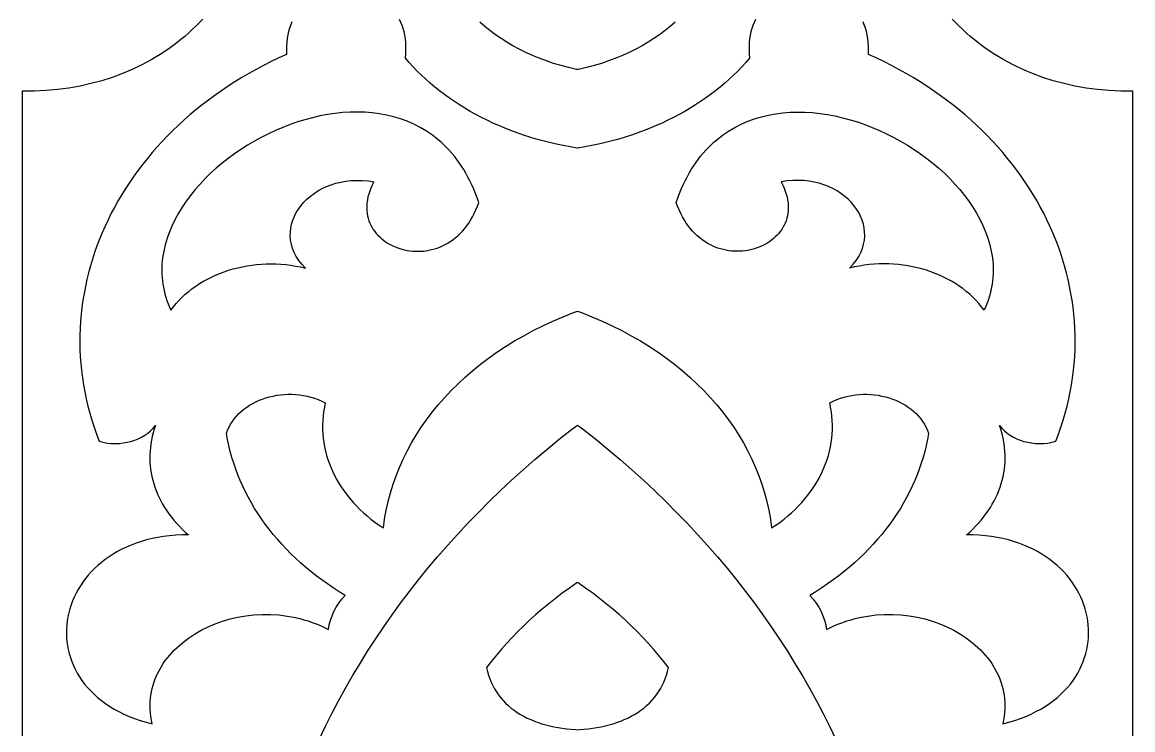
# Model space of a CAD drawing. Extents: x 196 to 288, y -250 to 355.
# Drawn here: x 197.5 to 280, y 35.7 to 88.2 of the extents above; entities that cross this region are included whole.
import ezdxf

# ---------------------------------------------------------------- set-up
doc = ezdxf.new("R2010")
doc.units = 0
doc.layers.add('LAYER_1', color=18, linetype='CONTINUOUS')

msp = doc.modelspace()

# ---------------------------------------------------------------- linework, layer by layer
at = {"layer": 'LAYER_1'}
for points in [[(210.929, 88.475), (210.679, 88.206), (210.422, 87.943), (210.156, 87.685), (209.883, 87.433), (209.602, 87.187), (209.314, 86.947), (209.019, 86.713), (208.717, 86.485), (208.407, 86.263), (207.769, 85.839), (207.104, 85.442), (206.415, 85.072), (205.702, 84.731), (204.966, 84.42), (204.209, 84.14), (203.433, 83.892), (202.637, 83.676), (201.824, 83.494), (200.994, 83.347), (200.149, 83.235), (199.29, 83.161), (198.856, 83.138), (198.418, 83.124), (197.978, 83.12), (197.534, 83.126), (197.533, 4.873)], [(217.553, 88.258), (217.458, 88.031), (217.375, 87.794), (217.303, 87.547), (217.244, 87.29), (217.197, 87.022), (217.164, 86.745), (217.145, 86.457), (217.139, 86.158), (217.149, 85.85), (216.572, 85.586), (216.005, 85.313), (215.447, 85.03), (214.9, 84.739), (214.362, 84.438), (213.835, 84.129), (213.317, 83.811), (212.81, 83.485), (212.313, 83.15), (211.826, 82.807), (211.35, 82.457), (210.884, 82.099), (210.429, 81.733), (209.985, 81.36), (209.551, 80.98), (209.128, 80.592), (208.716, 80.198), (208.315, 79.797), (207.926, 79.39), (207.547, 78.976), (207.18, 78.556), (206.824, 78.13), (206.48, 77.698), (206.147, 77.261), (205.825, 76.818), (205.516, 76.37), (205.218, 75.917), (204.932, 75.459), (204.658, 74.996), (204.396, 74.528), (204.146, 74.056), (203.908, 73.58), (203.683, 73.1), (203.47, 72.615), (203.269, 72.127), (203.081, 71.636), (202.905, 71.141), (202.743, 70.643), (202.593, 70.142), (202.456, 69.637), (202.331, 69.131), (202.22, 68.621), (202.122, 68.11), (202.038, 67.596), (201.966, 67.08), (201.908, 66.562), (201.863, 66.043), (201.832, 65.522), (201.814, 65), (201.811, 64.477), (201.821, 63.953), (201.844, 63.428), (201.882, 62.902), (201.934, 62.376), (202, 61.849), (202.08, 61.323), (202.175, 60.797), (202.283, 60.27), (202.407, 59.745), (202.545, 59.22), (202.697, 58.695), (202.864, 58.172), (203.046, 57.649), (203.243, 57.128), (203.542, 57.055), (203.843, 57.003), (204.144, 56.973), (204.445, 56.964), (204.743, 56.975), (205.037, 57.006), (205.325, 57.056), (205.606, 57.125), (205.879, 57.213), (206.142, 57.318), (206.393, 57.441), (206.631, 57.58), (206.855, 57.735), (207.062, 57.907), (207.252, 58.093), (207.423, 58.294), (207.331, 58.027), (207.251, 57.759), (207.182, 57.49), (207.124, 57.22), (207.078, 56.949), (207.043, 56.678), (207.019, 56.407), (207.006, 56.136), (207.004, 55.865), (207.013, 55.595), (207.033, 55.325), (207.064, 55.056), (207.105, 54.788), (207.158, 54.522), (207.221, 54.257), (207.294, 53.994), (207.378, 53.732), (207.473, 53.473), (207.578, 53.216), (207.694, 52.962), (207.82, 52.711), (207.956, 52.462), (208.103, 52.217), (208.26, 51.975), (208.426, 51.737), (208.603, 51.503), (208.79, 51.273), (208.987, 51.047), (209.194, 50.825), (209.411, 50.608), (209.638, 50.397), (209.874, 50.19), (209.394, 50.183), (208.926, 50.159), (208.47, 50.12), (208.026, 50.064), (207.595, 49.994), (207.176, 49.909), (206.769, 49.809), (206.375, 49.696), (205.994, 49.57), (205.625, 49.43), (205.269, 49.279), (204.926, 49.115), (204.596, 48.94), (204.28, 48.754), (203.976, 48.558), (203.686, 48.352), (203.409, 48.137), (203.146, 47.912), (202.896, 47.679), (202.66, 47.438), (202.438, 47.19), (202.229, 46.934), (202.034, 46.672), (201.854, 46.403), (201.687, 46.129), (201.535, 45.85), (201.397, 45.567), (201.274, 45.279), (201.165, 44.987), (201.07, 44.692), (200.991, 44.394), (200.926, 44.094), (200.875, 43.793), (200.84, 43.489), (200.82, 43.186), (200.815, 42.881), (200.825, 42.577), (200.851, 42.273), (200.891, 41.971), (200.948, 41.67), (201.02, 41.371), (201.107, 41.074), (201.211, 40.781), (201.33, 40.491), (201.465, 40.205), (201.617, 39.923), (201.784, 39.646), (201.968, 39.375), (202.168, 39.109), (202.384, 38.85), (202.617, 38.598), (202.866, 38.353), (203.132, 38.115), (203.415, 37.886), (203.715, 37.666), (204.032, 37.454), (204.366, 37.253), (204.716, 37.062), (205.085, 36.881), (205.47, 36.711), (205.873, 36.553), (206.293, 36.407), (206.731, 36.274), (207.187, 36.153), (207.127, 36.429), (207.081, 36.702), (207.049, 36.973), (207.029, 37.241), (207.023, 37.506), (207.03, 37.768), (207.049, 38.027), (207.08, 38.283), (207.123, 38.536), (207.178, 38.785), (207.244, 39.03), (207.321, 39.272), (207.41, 39.51), (207.509, 39.744), (207.618, 39.973), (207.737, 40.199), (207.867, 40.419), (208.006, 40.635), (208.154, 40.847), (208.311, 41.053), (208.478, 41.255), (208.652, 41.451), (208.835, 41.642), (209.026, 41.828), (209.225, 42.008), (209.432, 42.182), (209.866, 42.512), (210.327, 42.818), (210.813, 43.099), (211.322, 43.352), (211.851, 43.578), (212.399, 43.774), (212.963, 43.94), (213.542, 44.075), (214.133, 44.177), (214.734, 44.246), (215.344, 44.28), (215.959, 44.278), (216.578, 44.239), (216.889, 44.205), (217.199, 44.162), (217.51, 44.109), (217.82, 44.046), (218.13, 43.973), (218.439, 43.89), (218.747, 43.796), (219.053, 43.692), (219.358, 43.577), (219.66, 43.451), (219.961, 43.315), (220.259, 43.167), (220.32, 43.51), (220.409, 43.848), (220.526, 44.178), (220.67, 44.501), (220.841, 44.815), (221.037, 45.119), (221.258, 45.411), (221.504, 45.692), (221.055, 45.966), (220.615, 46.249), (220.185, 46.539), (219.766, 46.838), (219.356, 47.144), (218.958, 47.458), (218.569, 47.779), (218.191, 48.108), (217.824, 48.444), (217.468, 48.787), (217.124, 49.136), (216.79, 49.492), (216.468, 49.855), (216.157, 50.223), (215.858, 50.598), (215.571, 50.978), (215.295, 51.364), (215.032, 51.756), (214.781, 52.153), (214.542, 52.555), (214.316, 52.962), (214.103, 53.374), (213.902, 53.79), (213.714, 54.211), (213.54, 54.636), (213.378, 55.065), (213.23, 55.497), (213.096, 55.934), (212.975, 56.374), (212.868, 56.817), (212.774, 57.264), (212.695, 57.713), (212.78, 57.949), (212.881, 58.177), (212.997, 58.396), (213.129, 58.606), (213.275, 58.807), (213.435, 58.999), (213.607, 59.181), (213.792, 59.354), (213.988, 59.516), (214.195, 59.669), (214.412, 59.81), (214.639, 59.941), (214.874, 60.062), (215.117, 60.171), (215.367, 60.268), (215.623, 60.355), (215.886, 60.429), (216.153, 60.492), (216.425, 60.542), (216.7, 60.58), (216.978, 60.605), (217.258, 60.617), (217.54, 60.616), (217.823, 60.602), (218.105, 60.574), (218.387, 60.533), (218.668, 60.477), (218.946, 60.407), (219.221, 60.323), (219.493, 60.225), (219.761, 60.111), (220.024, 59.982), (219.955, 59.652), (219.901, 59.323), (219.861, 58.993), (219.836, 58.665), (219.824, 58.337), (219.827, 58.01), (219.843, 57.684), (219.873, 57.36), (219.916, 57.037), (219.973, 56.717), (220.043, 56.399), (220.127, 56.084), (220.223, 55.771), (220.332, 55.461), (220.454, 55.155), (220.588, 54.852), (220.735, 54.553), (220.894, 54.258), (221.065, 53.968), (221.248, 53.682), (221.443, 53.401), (221.65, 53.125), (221.869, 52.854), (222.099, 52.588), (222.34, 52.329), (222.592, 52.076), (222.856, 51.829), (223.13, 51.588), (223.416, 51.355), (223.712, 51.128), (224.018, 50.909), (224.335, 50.697), (224.425, 51.358), (224.543, 52.013), (224.687, 52.662), (224.858, 53.305), (225.056, 53.941), (225.279, 54.57), (225.528, 55.191), (225.802, 55.804), (226.101, 56.409), (226.425, 57.005), (226.774, 57.591), (227.146, 58.168), (227.543, 58.734), (227.963, 59.29), (228.407, 59.835), (228.874, 60.368), (229.364, 60.889), (229.876, 61.398), (230.41, 61.894), (230.966, 62.377), (231.544, 62.846), (232.143, 63.301), (232.764, 63.741), (233.405, 64.166), (234.066, 64.576), (234.748, 64.97), (235.45, 65.348), (236.171, 65.709), (236.912, 66.053), (237.672, 66.379), (238.45, 66.688), (238.742, 66.788), (239.034, 66.688), (239.813, 66.379), (240.573, 66.053), (241.313, 65.709), (242.035, 65.348), (242.736, 64.97), (243.418, 64.576), (244.08, 64.166), (244.721, 63.741), (245.341, 63.301), (245.941, 62.846), (246.518, 62.377), (247.075, 61.894), (247.609, 61.398), (248.121, 60.889), (248.611, 60.368), (249.078, 59.835), (249.521, 59.29), (249.942, 58.734), (250.338, 58.168), (250.711, 57.591), (251.06, 57.005), (251.384, 56.409), (251.683, 55.804), (251.957, 55.191), (252.206, 54.57), (252.429, 53.941), (252.626, 53.305), (252.797, 52.662), (252.942, 52.013), (253.059, 51.358), (253.15, 50.697), (253.467, 50.909), (253.773, 51.128), (254.069, 51.355), (254.354, 51.588), (254.629, 51.829), (254.892, 52.076), (255.145, 52.329), (255.386, 52.588), (255.616, 52.854), (255.835, 53.125), (256.041, 53.401), (256.237, 53.682), (256.42, 53.968), (256.591, 54.258), (256.75, 54.553), (256.897, 54.852), (257.031, 55.155), (257.153, 55.461), (257.262, 55.771), (257.358, 56.084), (257.441, 56.399), (257.512, 56.717), (257.568, 57.037), (257.612, 57.36), (257.642, 57.684), (257.658, 58.01), (257.661, 58.337), (257.649, 58.665), (257.624, 58.993), (257.584, 59.323), (257.53, 59.652), (257.461, 59.982), (257.724, 60.111), (257.992, 60.225), (258.263, 60.323), (258.539, 60.407), (258.817, 60.477), (259.098, 60.533), (259.379, 60.574), (259.662, 60.602), (259.945, 60.616), (260.226, 60.617), (260.507, 60.605), (260.785, 60.58), (261.06, 60.542), (261.332, 60.492), (261.599, 60.429), (261.861, 60.355), (262.118, 60.268), (262.368, 60.171), (262.611, 60.062), (262.846, 59.941), (263.072, 59.81), (263.29, 59.669), (263.497, 59.516), (263.693, 59.354), (263.878, 59.181), (264.05, 58.999), (264.21, 58.807), (264.356, 58.606), (264.488, 58.396), (264.604, 58.177), (264.705, 57.949), (264.789, 57.713), (264.71, 57.264), (264.617, 56.817), (264.51, 56.374), (264.389, 55.934), (264.255, 55.497), (264.107, 55.065), (263.945, 54.636), (263.77, 54.211), (263.583, 53.79), (263.382, 53.374), (263.169, 52.962), (262.942, 52.555), (262.704, 52.153), (262.453, 51.756), (262.19, 51.364), (261.914, 50.978), (261.627, 50.598), (261.328, 50.223), (261.017, 49.855), (260.695, 49.492), (260.361, 49.136), (260.016, 48.787), (259.66, 48.444), (259.293, 48.108), (258.916, 47.779), (258.527, 47.458), (258.128, 47.144), (257.719, 46.838), (257.299, 46.539), (256.87, 46.249), (256.43, 45.966), (255.981, 45.692), (256.226, 45.411), (256.448, 45.119), (256.644, 44.815), (256.815, 44.501), (256.959, 44.178), (257.075, 43.848), (257.165, 43.51), (257.225, 43.167), (257.524, 43.315), (257.824, 43.451), (258.127, 43.577), (258.432, 43.692), (258.738, 43.796), (259.046, 43.89), (259.355, 43.973), (259.664, 44.046), (259.975, 44.109), (260.285, 44.162), (260.596, 44.205), (260.906, 44.239), (261.526, 44.278), (262.141, 44.28), (262.75, 44.246), (263.352, 44.177), (263.943, 44.075), (264.521, 43.94), (265.086, 43.774), (265.634, 43.578), (266.163, 43.352), (266.672, 43.099), (267.158, 42.818), (267.619, 42.512), (268.053, 42.182), (268.259, 42.008), (268.458, 41.828), (268.649, 41.642), (268.832, 41.451), (269.007, 41.255), (269.173, 41.053), (269.331, 40.847), (269.479, 40.635), (269.618, 40.419), (269.747, 40.199), (269.867, 39.973), (269.976, 39.744), (270.075, 39.51), (270.163, 39.272), (270.241, 39.03), (270.307, 38.785), (270.362, 38.536), (270.405, 38.283), (270.436, 38.027), (270.455, 37.768), (270.462, 37.506), (270.455, 37.241), (270.436, 36.973), (270.403, 36.702), (270.357, 36.429), (270.298, 36.153), (270.753, 36.274), (271.191, 36.407), (271.612, 36.553), (272.015, 36.711), (272.4, 36.881), (272.768, 37.062), (273.119, 37.253), (273.453, 37.454), (273.77, 37.666), (274.069, 37.886), (274.352, 38.115), (274.619, 38.353), (274.868, 38.598), (275.101, 38.85), (275.317, 39.109), (275.517, 39.375), (275.701, 39.646), (275.868, 39.923), (276.019, 40.205), (276.155, 40.491), (276.274, 40.781), (276.377, 41.074), (276.465, 41.371), (276.537, 41.67), (276.593, 41.971), (276.634, 42.273), (276.66, 42.577), (276.67, 42.881), (276.665, 43.186), (276.645, 43.489), (276.609, 43.793), (276.559, 44.094), (276.494, 44.394), (276.414, 44.692), (276.32, 44.987), (276.211, 45.279), (276.087, 45.567), (275.949, 45.85), (275.797, 46.129), (275.631, 46.403), (275.45, 46.672), (275.256, 46.934), (275.047, 47.19), (274.825, 47.438), (274.589, 47.679), (274.339, 47.912), (274.076, 48.137), (273.799, 48.352), (273.509, 48.558), (273.205, 48.754), (272.888, 48.94), (272.558, 49.115), (272.216, 49.279), (271.86, 49.43), (271.491, 49.57), (271.11, 49.696), (270.716, 49.809), (270.309, 49.909), (269.89, 49.994), (269.459, 50.064), (269.015, 50.12), (268.559, 50.159), (268.091, 50.183), (267.611, 50.19), (267.847, 50.397), (268.074, 50.608), (268.29, 50.825), (268.497, 51.047), (268.694, 51.273), (268.881, 51.503), (269.058, 51.737), (269.225, 51.975), (269.382, 52.217), (269.528, 52.462), (269.665, 52.711), (269.791, 52.962), (269.906, 53.216), (270.012, 53.473), (270.106, 53.732), (270.19, 53.994), (270.264, 54.257), (270.327, 54.522), (270.379, 54.788), (270.421, 55.056), (270.452, 55.325), (270.472, 55.595), (270.481, 55.865), (270.479, 56.136), (270.466, 56.407), (270.442, 56.678), (270.407, 56.949), (270.36, 57.22), (270.303, 57.49), (270.234, 57.759), (270.154, 58.027), (270.062, 58.294), (270.233, 58.093), (270.423, 57.907), (270.63, 57.735), (270.854, 57.58), (271.092, 57.441), (271.343, 57.318), (271.606, 57.213), (271.878, 57.125), (272.16, 57.056), (272.448, 57.006), (272.742, 56.975), (273.04, 56.964), (273.34, 56.973), (273.642, 57.003), (273.943, 57.055), (274.242, 57.128), (274.439, 57.649), (274.62, 58.172), (274.788, 58.695), (274.94, 59.22), (275.078, 59.745), (275.201, 60.27), (275.31, 60.797), (275.405, 61.323), (275.485, 61.849), (275.551, 62.376), (275.603, 62.902), (275.64, 63.428), (275.664, 63.953), (275.674, 64.477), (275.67, 65), (275.653, 65.522), (275.622, 66.043), (275.577, 66.562), (275.519, 67.08), (275.447, 67.596), (275.362, 68.11), (275.264, 68.621), (275.153, 69.131), (275.029, 69.637), (274.892, 70.142), (274.742, 70.643), (274.579, 71.141), (274.404, 71.636), (274.216, 72.127), (274.015, 72.615), (273.802, 73.1), (273.577, 73.58), (273.339, 74.056), (273.089, 74.528), (272.827, 74.996), (272.553, 75.459), (272.267, 75.917), (271.969, 76.37), (271.659, 76.818), (271.338, 77.261), (271.005, 77.698), (270.661, 78.13), (270.305, 78.556), (269.938, 78.976), (269.559, 79.39), (269.169, 79.797), (268.768, 80.198), (268.357, 80.592), (267.934, 80.98), (267.5, 81.36), (267.056, 81.733), (266.601, 82.099), (266.135, 82.457), (265.659, 82.807), (265.172, 83.15), (264.675, 83.485), (264.168, 83.811), (263.65, 84.129), (263.123, 84.438), (262.585, 84.739), (262.037, 85.03), (261.48, 85.313), (260.913, 85.586), (260.336, 85.85), (260.345, 86.158), (260.34, 86.457), (260.321, 86.745), (260.287, 87.022), (260.241, 87.29), (260.182, 87.547), (260.11, 87.794), (260.027, 88.031), (259.932, 88.258)], [(251.944, 88.43), (251.843, 88.217), (251.753, 87.995), (251.674, 87.763), (251.608, 87.521), (251.554, 87.271), (251.513, 87.011), (251.485, 86.742), (251.471, 86.463), (251.472, 86.175), (251.488, 85.878), (251.519, 85.572), (251.233, 85.244), (250.938, 84.923), (250.634, 84.608), (250.32, 84.301), (249.997, 84), (249.666, 83.706), (249.325, 83.419), (248.976, 83.139), (248.618, 82.867), (248.251, 82.602), (247.876, 82.344), (247.493, 82.094), (247.102, 81.851), (246.702, 81.616), (246.294, 81.389), (245.879, 81.17), (245.455, 80.959), (245.024, 80.755), (244.585, 80.56), (244.139, 80.373), (243.685, 80.195), (243.224, 80.025), (242.756, 79.863), (242.281, 79.71), (241.799, 79.565), (241.31, 79.43), (240.814, 79.303), (240.312, 79.185), (239.803, 79.076), (239.287, 78.977), (238.765, 78.886), (238.742, 78.885), (238.719, 78.886), (238.198, 78.977), (237.682, 79.076), (237.173, 79.185), (236.671, 79.303), (236.175, 79.43), (235.686, 79.565), (235.204, 79.71), (234.729, 79.863), (234.26, 80.025), (233.799, 80.195), (233.346, 80.373), (232.9, 80.56), (232.461, 80.755), (232.03, 80.959), (231.606, 81.17), (231.191, 81.389), (230.783, 81.616), (230.383, 81.851), (229.992, 82.094), (229.608, 82.344), (229.233, 82.602), (228.867, 82.867), (228.509, 83.139), (228.16, 83.419), (227.819, 83.706), (227.487, 84), (227.165, 84.301), (226.851, 84.608), (226.547, 84.923), (226.252, 85.244), (225.966, 85.572), (225.997, 85.878), (226.013, 86.175), (226.013, 86.463), (226, 86.742), (225.972, 87.011), (225.931, 87.271), (225.877, 87.521), (225.81, 87.763), (225.732, 87.995), (225.642, 88.217), (225.541, 88.43)], [(245.999, 88.247), (245.629, 87.924), (245.242, 87.611), (244.838, 87.311), (244.419, 87.022), (243.983, 86.745), (243.532, 86.481), (243.066, 86.229), (242.585, 85.992), (242.089, 85.768), (241.579, 85.558), (241.055, 85.363), (240.517, 85.182), (239.967, 85.017), (239.403, 84.868), (238.826, 84.734), (238.742, 84.72), (238.658, 84.734), (238.082, 84.868), (237.518, 85.017), (236.967, 85.182), (236.43, 85.363), (235.906, 85.558), (235.396, 85.768), (234.9, 85.992), (234.419, 86.229), (233.952, 86.481), (233.501, 86.745), (233.066, 87.022), (232.646, 87.311), (232.243, 87.611), (231.856, 87.924), (231.486, 88.247)], [(279.952, 4.873), (279.95, 83.126), (279.507, 83.12), (279.067, 83.124), (278.629, 83.138), (278.194, 83.161), (277.335, 83.235), (276.49, 83.347), (275.661, 83.494), (274.847, 83.676), (274.052, 83.892), (273.275, 84.14), (272.519, 84.42), (271.783, 84.731), (271.07, 85.072), (270.381, 85.442), (269.716, 85.839), (269.077, 86.263), (268.768, 86.485), (268.466, 86.713), (268.171, 86.947), (267.883, 87.187), (267.602, 87.433), (267.329, 87.685), (267.063, 87.943), (266.806, 88.206), (266.556, 88.475)], [(219.591, 35.041), (220.047, 35.991), (220.521, 36.935), (221.014, 37.872), (221.526, 38.803), (222.055, 39.727), (222.603, 40.643), (223.17, 41.553), (223.755, 42.455), (224.358, 43.35), (224.979, 44.238), (225.619, 45.117), (226.277, 45.989), (226.952, 46.853), (227.646, 47.708), (228.359, 48.555), (229.089, 49.394), (229.837, 50.223), (230.603, 51.044), (231.387, 51.856), (232.189, 52.659), (233.009, 53.453), (233.847, 54.237), (234.703, 55.012), (235.576, 55.776), (236.467, 56.531), (237.376, 57.276), (238.303, 58.01), (238.742, 58.336), (239.182, 58.01), (240.108, 57.276), (241.017, 56.531), (241.908, 55.776), (242.782, 55.012), (243.638, 54.237), (244.475, 53.453), (245.295, 52.659), (246.097, 51.856), (246.882, 51.044), (247.648, 50.223), (248.396, 49.394), (249.126, 48.555), (249.838, 47.708), (250.532, 46.853), (251.208, 45.989), (251.866, 45.117), (252.506, 44.238), (253.127, 43.35), (253.73, 42.455), (254.315, 41.553), (254.881, 40.643), (255.429, 39.727), (255.959, 38.803), (256.47, 37.872), (256.963, 36.935), (257.438, 35.991), (257.894, 35.041)]]:
    msp.add_lwpolyline(points, dxfattribs=at)
for points in [[(231.418, 74.867), (231.299, 75.205), (231.174, 75.532), (231.043, 75.85), (230.906, 76.158), (230.763, 76.457), (230.614, 76.746), (230.459, 77.026), (230.298, 77.296), (230.132, 77.558), (229.961, 77.81), (229.784, 78.053), (229.602, 78.287), (229.416, 78.513), (229.224, 78.73), (229.028, 78.938), (228.827, 79.137), (228.621, 79.328), (228.412, 79.51), (227.98, 79.85), (227.532, 80.157), (227.069, 80.432), (226.593, 80.676), (226.105, 80.888), (225.604, 81.071), (225.093, 81.224), (224.573, 81.348), (224.044, 81.444), (223.508, 81.513), (222.965, 81.555), (222.417, 81.57), (221.864, 81.56), (221.309, 81.526), (220.751, 81.467), (220.192, 81.384), (219.632, 81.279), (219.074, 81.151), (218.518, 81.002), (217.964, 80.832), (217.415, 80.642), (216.87, 80.432), (216.332, 80.203), (215.801, 79.956), (215.278, 79.692), (214.765, 79.41), (214.261, 79.112), (213.769, 78.799), (213.289, 78.471), (212.823, 78.128), (212.371, 77.772), (211.934, 77.403), (211.515, 77.021), (211.112, 76.628), (210.728, 76.224), (210.364, 75.81), (210.021, 75.385), (209.699, 74.952), (209.4, 74.511), (209.125, 74.062), (208.875, 73.606), (208.65, 73.143), (208.453, 72.675), (208.283, 72.202), (208.143, 71.724), (208.032, 71.243), (207.953, 70.759), (207.925, 70.516), (207.906, 70.272), (207.894, 70.028), (207.891, 69.783), (207.897, 69.539), (207.912, 69.294), (207.935, 69.049), (207.967, 68.804), (208.008, 68.559), (208.059, 68.314), (208.119, 68.07), (208.188, 67.825), (208.267, 67.582), (208.355, 67.338), (208.454, 67.095), (208.562, 66.853), (208.754, 67.11), (208.957, 67.358), (209.173, 67.597), (209.4, 67.827), (209.638, 68.048), (209.887, 68.26), (210.146, 68.462), (210.414, 68.654), (210.691, 68.836), (210.978, 69.009), (211.272, 69.171), (211.574, 69.324), (211.884, 69.466), (212.2, 69.597), (212.523, 69.717), (212.852, 69.827), (213.186, 69.926), (213.525, 70.013), (213.869, 70.09), (214.217, 70.155), (214.569, 70.208), (214.924, 70.249), (215.282, 70.279), (215.641, 70.296), (216.003, 70.302), (216.366, 70.295), (216.73, 70.275), (217.095, 70.243), (217.459, 70.198), (217.823, 70.14), (218.186, 70.069), (218.548, 69.985), (218.286, 70.268), (218.061, 70.557), (217.872, 70.851), (217.717, 71.15), (217.597, 71.451), (217.509, 71.755), (217.452, 72.059), (217.427, 72.362), (217.432, 72.664), (217.465, 72.963), (217.527, 73.258), (217.616, 73.547), (217.731, 73.83), (217.871, 74.105), (218.036, 74.371), (218.224, 74.628), (218.434, 74.873), (218.666, 75.105), (218.918, 75.324), (219.19, 75.528), (219.48, 75.716), (219.788, 75.887), (220.113, 76.039), (220.453, 76.172), (220.808, 76.284), (221.178, 76.373), (221.56, 76.44), (221.954, 76.482), (222.359, 76.499), (222.774, 76.489), (223.198, 76.451), (223.631, 76.384), (223.512, 76.153), (223.409, 75.926), (223.322, 75.702), (223.249, 75.482), (223.192, 75.265), (223.148, 75.052), (223.118, 74.842), (223.102, 74.637), (223.098, 74.437), (223.108, 74.241), (223.129, 74.049), (223.163, 73.862), (223.208, 73.681), (223.264, 73.504), (223.33, 73.332), (223.407, 73.167), (223.494, 73.006), (223.59, 72.852), (223.695, 72.703), (223.809, 72.561), (223.931, 72.425), (224.061, 72.295), (224.199, 72.172), (224.344, 72.056), (224.495, 71.947), (224.653, 71.844), (224.986, 71.662), (225.339, 71.51), (225.71, 71.39), (226.095, 71.303), (226.491, 71.25), (226.894, 71.233), (227.303, 71.253), (227.508, 71.278), (227.713, 71.312), (227.917, 71.356), (228.121, 71.41), (228.323, 71.475), (228.524, 71.549), (228.723, 71.635), (228.92, 71.731), (229.114, 71.838), (229.304, 71.956), (229.491, 72.086), (229.674, 72.227), (229.853, 72.379), (230.027, 72.543), (230.196, 72.719), (230.359, 72.908), (230.516, 73.108), (230.667, 73.321), (230.811, 73.546), (230.949, 73.784), (231.078, 74.035), (231.2, 74.299), (231.313, 74.577)], [(246.067, 74.867), (246.185, 75.205), (246.31, 75.532), (246.441, 75.85), (246.579, 76.158), (246.722, 76.457), (246.871, 76.746), (247.026, 77.026), (247.186, 77.296), (247.353, 77.558), (247.524, 77.81), (247.701, 78.053), (247.882, 78.287), (248.069, 78.513), (248.261, 78.73), (248.457, 78.938), (248.658, 79.137), (248.863, 79.328), (249.073, 79.51), (249.505, 79.85), (249.953, 80.157), (250.415, 80.432), (250.891, 80.676), (251.38, 80.888), (251.881, 81.071), (252.391, 81.224), (252.912, 81.348), (253.441, 81.444), (253.977, 81.513), (254.52, 81.555), (255.068, 81.57), (255.62, 81.56), (256.176, 81.526), (256.734, 81.467), (257.293, 81.384), (257.852, 81.279), (258.411, 81.151), (258.967, 81.002), (259.521, 80.832), (260.07, 80.642), (260.614, 80.432), (261.153, 80.203), (261.684, 79.956), (262.207, 79.692), (262.72, 79.41), (263.224, 79.112), (263.716, 78.799), (264.196, 78.471), (264.662, 78.128), (265.114, 77.772), (265.55, 77.403), (265.97, 77.021), (266.373, 76.628), (266.756, 76.224), (267.121, 75.81), (267.464, 75.385), (267.786, 74.952), (268.085, 74.511), (268.36, 74.062), (268.61, 73.606), (268.835, 73.143), (269.032, 72.675), (269.202, 72.202), (269.342, 71.724), (269.453, 71.243), (269.532, 70.759), (269.56, 70.516), (269.579, 70.272), (269.59, 70.028), (269.593, 69.783), (269.588, 69.539), (269.573, 69.294), (269.55, 69.049), (269.518, 68.804), (269.476, 68.559), (269.426, 68.314), (269.366, 68.07), (269.297, 67.825), (269.218, 67.582), (269.129, 67.338), (269.031, 67.095), (268.923, 66.853), (268.731, 67.11), (268.527, 67.358), (268.312, 67.597), (268.085, 67.827), (267.847, 68.048), (267.598, 68.26), (267.339, 68.462), (267.071, 68.654), (266.793, 68.836), (266.507, 69.009), (266.213, 69.171), (265.911, 69.324), (265.601, 69.466), (265.285, 69.597), (264.962, 69.717), (264.633, 69.827), (264.299, 69.926), (263.959, 70.013), (263.615, 70.09), (263.267, 70.155), (262.916, 70.208), (262.561, 70.249), (262.203, 70.279), (261.843, 70.296), (261.482, 70.302), (261.119, 70.295), (260.755, 70.275), (260.39, 70.243), (260.026, 70.198), (259.662, 70.14), (259.299, 70.069), (258.937, 69.985), (259.198, 70.268), (259.423, 70.557), (259.613, 70.851), (259.767, 71.15), (259.888, 71.451), (259.976, 71.755), (260.032, 72.059), (260.058, 72.362), (260.053, 72.664), (260.019, 72.963), (259.958, 73.258), (259.869, 73.547), (259.754, 73.83), (259.613, 74.105), (259.449, 74.371), (259.261, 74.628), (259.051, 74.873), (258.819, 75.105), (258.567, 75.324), (258.295, 75.528), (258.005, 75.716), (257.697, 75.887), (257.372, 76.039), (257.032, 76.172), (256.676, 76.284), (256.307, 76.373), (255.925, 76.44), (255.531, 76.482), (255.126, 76.499), (254.711, 76.489), (254.286, 76.451), (253.854, 76.384), (253.973, 76.153), (254.076, 75.926), (254.163, 75.702), (254.235, 75.482), (254.293, 75.265), (254.337, 75.052), (254.367, 74.842), (254.383, 74.637), (254.386, 74.437), (254.377, 74.241), (254.355, 74.049), (254.322, 73.862), (254.277, 73.681), (254.221, 73.504), (254.155, 73.332), (254.078, 73.167), (253.991, 73.006), (253.895, 72.852), (253.79, 72.703), (253.676, 72.561), (253.553, 72.425), (253.423, 72.295), (253.286, 72.172), (253.141, 72.056), (252.99, 71.947), (252.832, 71.844), (252.499, 71.662), (252.146, 71.51), (251.775, 71.39), (251.39, 71.303), (250.994, 71.25), (250.59, 71.233), (250.182, 71.253), (249.977, 71.278), (249.772, 71.312), (249.568, 71.356), (249.364, 71.41), (249.161, 71.475), (248.96, 71.549), (248.761, 71.635), (248.565, 71.731), (248.371, 71.838), (248.18, 71.956), (247.993, 72.086), (247.81, 72.227), (247.632, 72.379), (247.458, 72.543), (247.289, 72.719), (247.126, 72.908), (246.968, 73.108), (246.817, 73.321), (246.673, 73.546), (246.536, 73.784), (246.407, 74.035), (246.285, 74.299), (246.172, 74.577)], [(238.742, 35.724), (238.901, 35.729), (239.551, 35.784), (240.183, 35.875), (240.492, 35.933), (240.795, 36), (241.092, 36.076), (241.383, 36.161), (241.668, 36.255), (241.946, 36.358), (242.216, 36.47), (242.479, 36.591), (242.734, 36.721), (242.98, 36.86), (243.218, 37.008), (243.447, 37.165), (243.666, 37.332), (243.875, 37.508), (244.075, 37.692), (244.263, 37.886), (244.441, 38.09), (244.608, 38.302), (244.763, 38.524), (244.906, 38.756), (245.036, 38.997), (245.154, 39.247), (245.259, 39.506), (245.35, 39.775), (245.428, 40.054), (245.491, 40.342), (245.133, 40.799), (244.764, 41.251), (244.383, 41.698), (243.99, 42.139), (243.585, 42.575), (243.168, 43.006), (242.737, 43.431), (242.294, 43.851), (241.837, 44.264), (241.366, 44.671), (240.882, 45.072), (240.383, 45.467), (239.869, 45.855), (239.341, 46.237), (238.797, 46.612), (238.742, 46.638), (238.688, 46.612), (238.144, 46.237), (237.616, 45.855), (237.102, 45.467), (236.603, 45.072), (236.118, 44.671), (235.648, 44.264), (235.191, 43.851), (234.748, 43.431), (234.317, 43.006), (233.9, 42.575), (233.495, 42.139), (233.102, 41.698), (232.721, 41.251), (232.352, 40.799), (231.994, 40.342), (232.057, 40.054), (232.135, 39.775), (232.226, 39.506), (232.331, 39.247), (232.449, 38.997), (232.579, 38.756), (232.722, 38.524), (232.877, 38.302), (233.044, 38.09), (233.221, 37.886), (233.41, 37.692), (233.609, 37.508), (233.819, 37.332), (234.038, 37.165), (234.267, 37.008), (234.505, 36.86), (234.751, 36.721), (235.006, 36.591), (235.269, 36.47), (235.539, 36.358), (235.817, 36.255), (236.102, 36.161), (236.393, 36.076), (236.69, 36), (236.993, 35.933), (237.302, 35.875), (237.934, 35.784), (238.583, 35.729)]]:
    msp.add_lwpolyline(points, close=True, dxfattribs=at)

doc.saveas('drawing.dxf')
